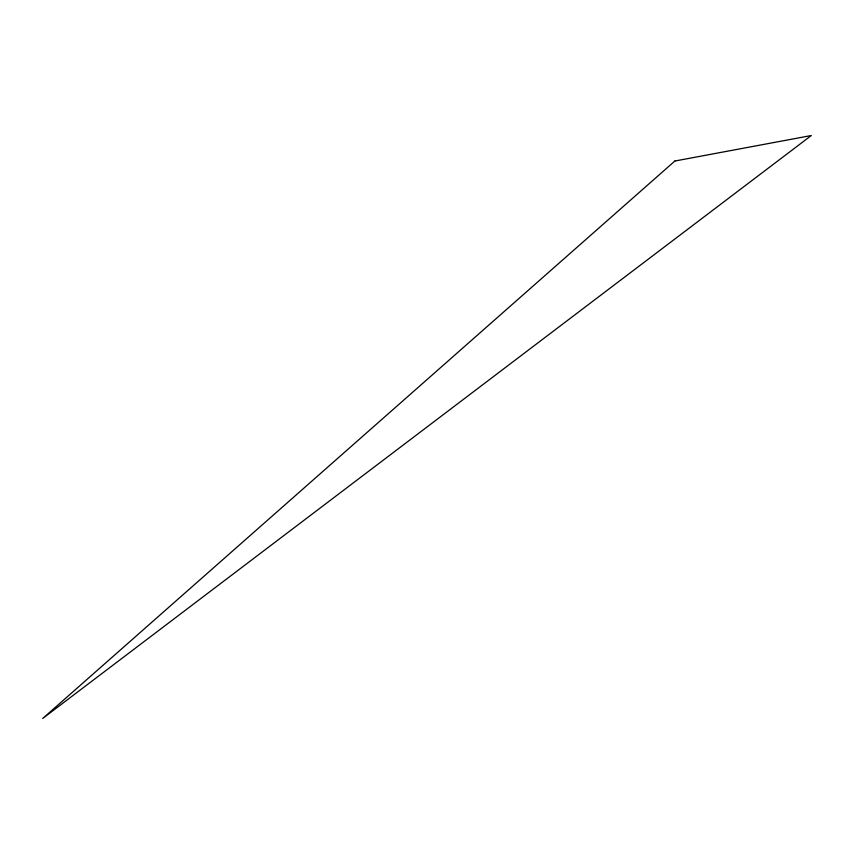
<?xml version="1.0" encoding="UTF-8"?>
<svg xmlns="http://www.w3.org/2000/svg" width="854" height="854" viewBox="0 0 854 854"><rect width="100%" height="100%" fill="white"/><g stroke="black" fill="none" stroke-linecap="round" stroke-linejoin="round"><path stroke-width="1.28" d="M674.863 161.022L42.7 718.47L811.3 135.53L674.863 161.022"/></g></svg>
